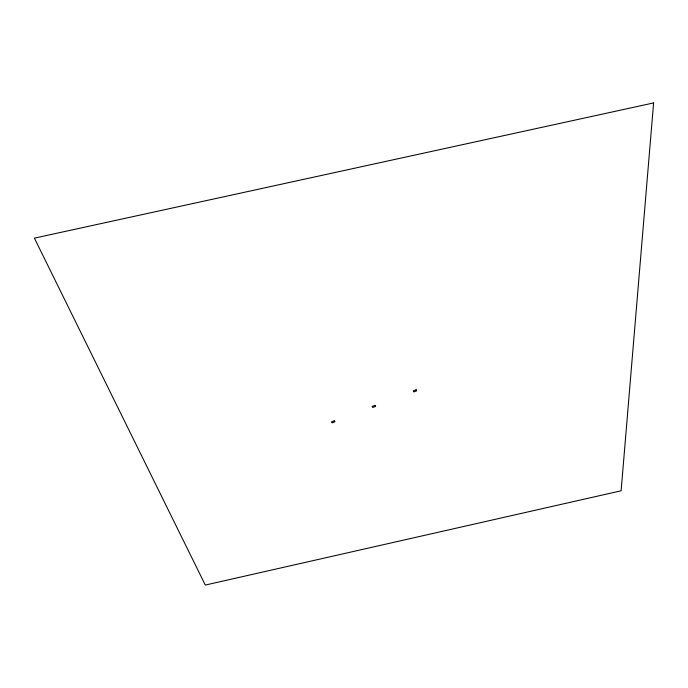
<?xml version="1.0" encoding="UTF-8"?>
<svg xmlns="http://www.w3.org/2000/svg" width="688" height="688" viewBox="0 0 688 688"><rect width="100%" height="100%" fill="white"/><g stroke="black" fill="none" stroke-linecap="round" stroke-linejoin="round"><path stroke-width="1.03" d="M653.6 102.933L621.118 490.785L205.299 585.067L34.4 238.143L653.6 102.933M334.265 420.824L331.427 421.899L332.123 422.879L334.961 421.804L334.265 420.824M374.969 405.387L372.105 406.47L372.758 407.485L375.631 406.393L374.969 405.387M416.137 389.769L413.239 390.87L413.849 391.911L416.747 390.81L416.137 389.769"/></g></svg>
